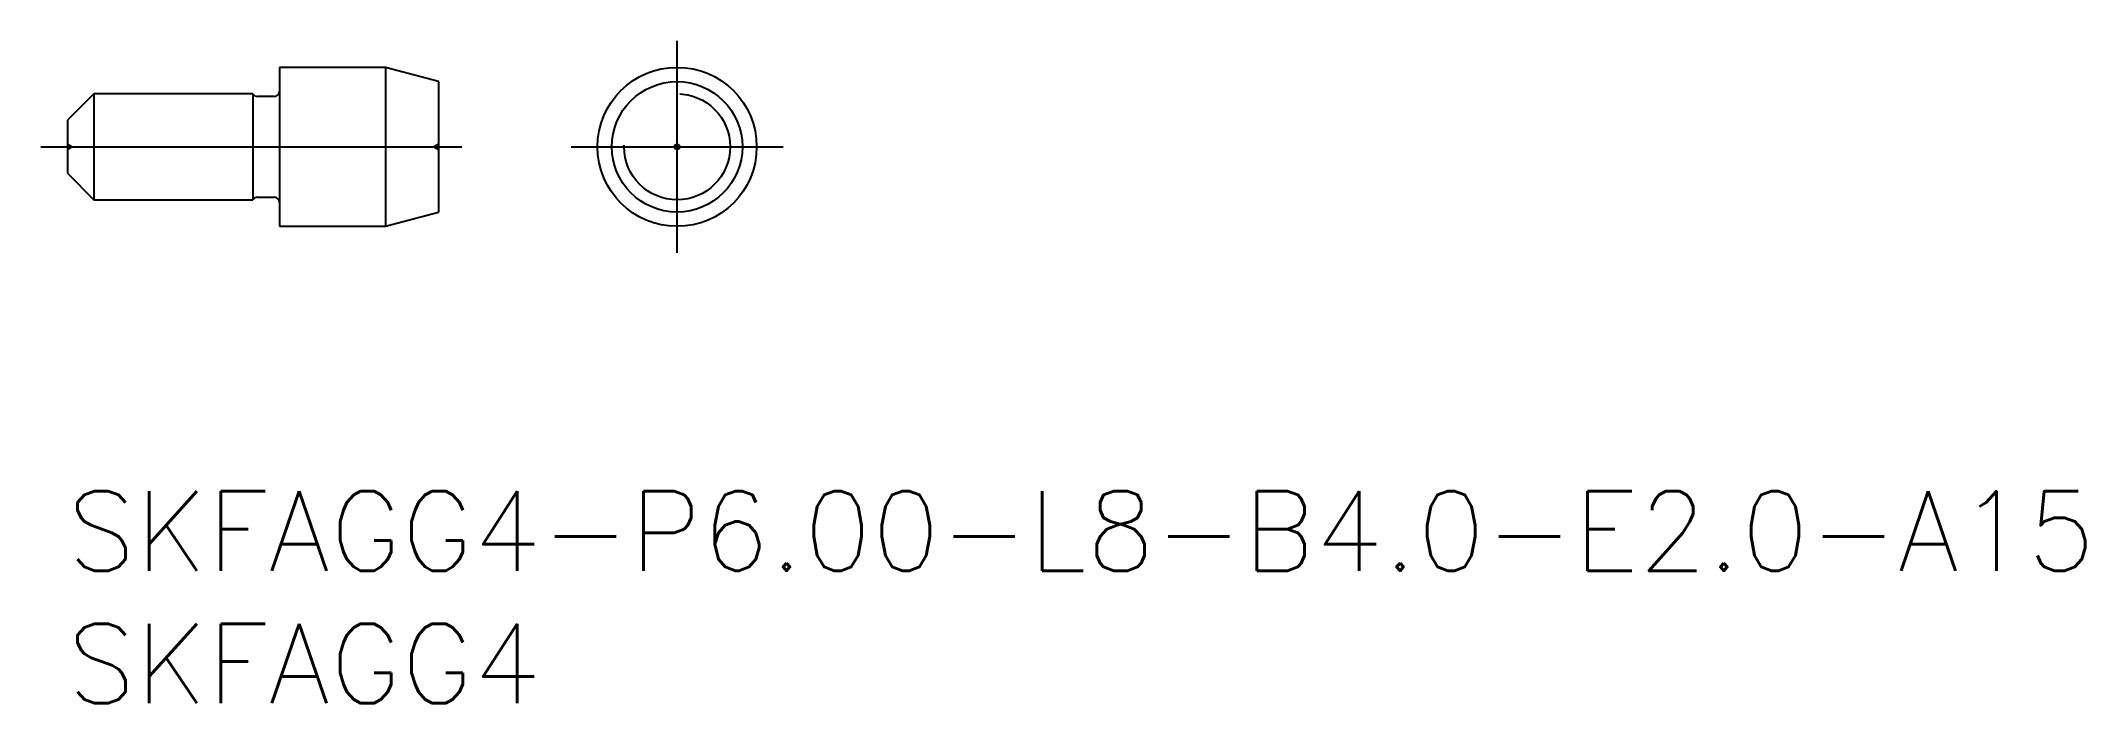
# Model space of a CAD drawing. Extents: x -1 to 76.1, y -8 to 17.
import ezdxf

# ---------------------------------------------------------------- set-up
doc = ezdxf.new("R2010")
doc.units = 0
doc.header["$LTSCALE"] = 0.5
doc.linetypes.add('CENTER', pattern=[50.8, 31.75, -6.35, 6.35, -6.35])
doc.linetypes.add('DASHED', pattern=[19.05, 12.7, -6.35])
for name, color, linetype in [('MSM_CENTER', 1, 'CENTER'), ('MSM_CONTINUOUS', 7, 'CONTINUOUS'), ('MSM_DASHED', 4, 'DASHED'), ('MSM_PART_NUMBER', 7, 'CONTINUOUS')]:
    doc.layers.add(name, color=color, linetype=linetype)
doc.styles.get("Standard").update_dxf_attribs({"font": 'txt.shx', "height": 0.5, "bigfont": 'bigfont.shx'})

# ---------------------------------------------------------------- blocks, each defined once
blk = doc.blocks.new('*U15')
at = {"layer": 'MSM_PART_NUMBER'}
blk.add_text('SKFAGG4-P6.00-L8-B4.0-E2.0-A15', height=3, dxfattribs=at).set_placement((0, -3))
blk = doc.blocks.new('*U16')
at = {"layer": 'MSM_PART_NUMBER'}
blk.add_text('SKFAGG4', height=3, dxfattribs=at).set_placement((0, -8))

msp = doc.modelspace()

# ---------------------------------------------------------------- linework, layer by layer
at = {"layer": 'MSM_CENTER'}
for p, q in [((23, 9), (23, 17)), ((-1, 13), (15, 13)), ((19, 13), (27, 13))]:
    msp.add_line(p, q, dxfattribs=at)
at = {"layer": 'MSM_CONTINUOUS'}
for p, q in [((12, 16), (8, 16)), ((8, 16), (8, 10)), ((14, 15.464), (12, 16)), ((12, 16), (12, 10)), ((14, 15.464), (14, 10.536)), ((1, 15), (0, 14)), ((7, 15), (1, 15)), ((1, 15), (1, 11)), ((7, 15), (7, 11)), ((7.8, 14.9), (7.173, 14.9)), ((0, 14), (0, 12)), ((0, 12), (1, 11)), ((1, 11), (7, 11)), ((7.173, 11.1), (7.8, 11.1)), ((12, 10), (14, 10.536)), ((8, 10), (12, 10))]:
    msp.add_line(p, q, dxfattribs=at)
for radius in [3, 2.464, 0.1]:
    msp.add_circle((23, 13), radius, dxfattribs=at)
for centre, start, end in [((7.173, 15.1), 210, 270), ((7.8, 15.1), 270, 0), ((7.173, 10.9), 90, 150), ((7.8, 10.9), 0, 90)]:
    msp.add_arc(centre, 0.2, start, end, dxfattribs=at)
at = {"layer": 'MSM_DASHED'}
for p, q in [((0.173, 13), (0, 13.1)), ((0, 12.9), (0.173, 13)), ((14, 13.1), (13.827, 13)), ((13.827, 13), (14, 12.9))]:
    msp.add_line(p, q, dxfattribs=at)
msp.add_circle((23, 13), 2, dxfattribs=at)

# ---------------------------------------------------------------- block references
at = {"layer": 'MSM_CONTINUOUS'}
for name in ['*U15', '*U16']:
    msp.add_blockref(name, (0, 0), dxfattribs=at)

doc.saveas('drawing.dxf')
